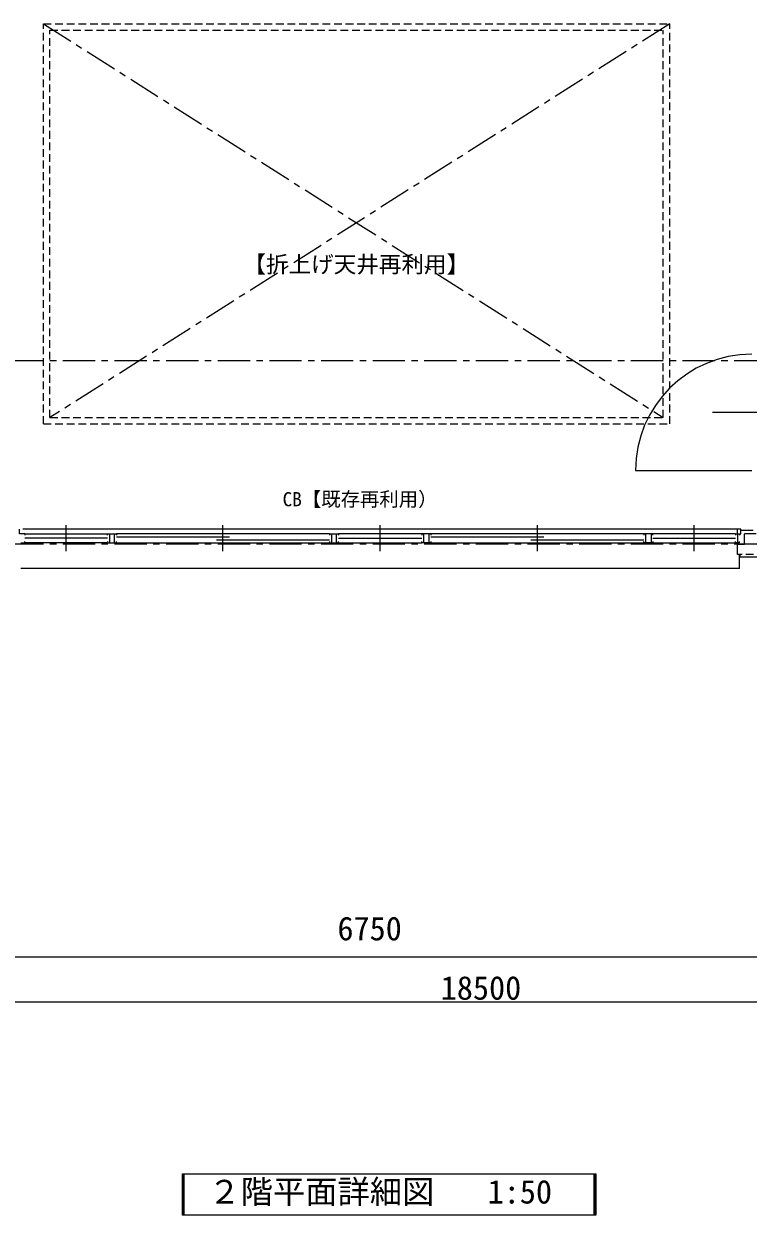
# Model space of a CAD drawing. Units: millimetres at full size, sheet at 1:50; details may follow other scales. Extents: x -19990 to 20111, y -13076 to 12993.
# Drawn here: x -4413 to 1197, y -13076 to -3847 of the extents above; entities that cross this region are included whole.
import ezdxf
from ezdxf.enums import TextEntityAlignment as Align

# ---------------------------------------------------------------- set-up
doc = ezdxf.new("R2010")
doc.units = ezdxf.units.MM
doc.header["$LTSCALE"] = 50
doc.linetypes.add('CHAIN1', pattern=[8, 5, -1, 1, -1])
doc.linetypes.add('DASHED1', pattern=[1.8, 1.2, -0.6])
for name, color, linetype, lineweight in [('1-0_表（線_固定）', 7, 'Continuous', 13), ('1-1_表（文字_固定）', 4, 'Continuous', 9), ('1-2', 3, 'Continuous', 18), ('1-3', 7, 'Continuous', 13), ('1-4', 4, 'Continuous', 9), ('1-6', 7, 'Continuous', 13), ('1-8', 4, 'Continuous', 9)]:
    doc.layers.add(name, color=color, linetype=linetype, lineweight=lineweight)
doc.layers.add('1-5_建具姿図', color=3, linetype='Continuous')
doc.styles.add('ＭＳ ゴシック', font='')
doc.styles.get('ＭＳ ゴシック').set_extended_font_data('MS Gothic')

msp = doc.modelspace()

# ---------------------------------------------------------------- linework, layer by layer
at = {"layer": '1-0_表（線_固定）'}
for p, q in [((-3183.55, -13076.25), (-3183.55, -12756.25)), ((-3179.55, -13076.25), (-3179.55, -12756.25)), ((-3175.55, -13076.25), (-3175.55, -12756.25)), ((-3171.55, -13076.25), (-3171.55, -12756.25)), ((4.45, -13076.25), (4.45, -12756.25)), ((8.45, -13076.25), (8.45, -12756.25)), ((12.45, -13076.25), (12.45, -12756.25)), ((16.45, -13076.25), (-3183.55, -13076.25))]:
    msp.add_line(p, q, dxfattribs=at)
msp.add_lwpolyline([(-3183.55, -12756.25), (16.45, -12756.25), (16.45, -13076.25)], dxfattribs=at)
at = {"layer": '1-1_表（文字_固定）', "color": 134, "linetype": 'CHAIN1', "lineweight": 5}
for p, q in [((-4260.39, -3847.17), (539.61, -6897.17)), ((589.61, -3847.17), (-4210.39, -6897.17))]:
    msp.add_line(p, q, dxfattribs=at)
at = {"layer": '1-1_表（文字_固定）', "linetype": 'CHAIN1'}
for p, q in [((12538.93, -6457.17), (-15767.74, -6457.17)), ((12538.93, -7877.17), (-15767.74, -7877.17))]:
    msp.add_line(p, q, dxfattribs=at)
at = {"layer": '1-2'}
for p, q in [((1234.61, -7772.17), (1139.61, -7772.17)), ((1114.61, -7957.17), (1114.61, -7877.17)), ((1134.61, -7977.17), (1984.61, -7977.17))]:
    msp.add_line(p, q, dxfattribs=at)
msp.add_lwpolyline([(1134.61, -7977.17), (1134.61, -7957.17), (1114.61, -7957.17)], dxfattribs=at)
at = {"layer": '1-3'}
for p, q in [((1169.61, -7877.17), (1169.61, -7797.17)), ((1259.61, -7797.17), (1169.61, -7797.17)), ((1114.61, -7877.17), (1169.61, -7877.17))]:
    msp.add_line(p, q, dxfattribs=at)
at = {"layer": '1-3', "linetype": 'DASHED1'}
msp.add_line((3759.61, -7957.17), (1114.61, -7957.17), dxfattribs=at)
at = {"layer": '1-4'}
for p, q in [((1571.64, -6857.17), (921.64, -6857.17)), ((324.61, -7307.17), (1224.61, -7307.17)), ((-4085.39, -7932.17), (-4085.39, -7732.17)), ((-2870.39, -7932.17), (-2870.39, -7732.17)), ((-1652.89, -7932.17), (-1652.89, -7732.17)), ((-435.39, -7932.17), (-435.39, -7732.17)), ((779.61, -7932.17), (779.61, -7732.17)), ((1114.61, -7762.17), (-4420.39, -7762.17)), ((-4405.39, -7797.17), (-3765.39, -7797.17)), ((-4405.39, -7797.17), (-4405.39, -7807.17)), ((-3765.39, -7832.17), (-4405.39, -7832.17)), ((-3750.39, -7797.17), (-3750.39, -7867.17)), ((-3710.39, -7867.17), (-3710.39, -7797.17)), ((-2045.39, -7797.17), (-3695.39, -7797.17)), ((-3695.39, -7820.5), (-2820.89, -7820.5)), ((-2919.89, -7843.83), (-2045.39, -7843.83)), ((-2045.39, -7797.17), (-2045.39, -7807.17)), ((-2045.39, -7797.17), (-1975.39, -7797.17)), ((-2030.39, -7797.17), (-2030.39, -7867.17)), ((-1990.39, -7867.17), (-1990.39, -7797.17)), ((-1330.39, -7797.17), (-1975.39, -7797.17)), ((-1975.39, -7797.17), (-1975.39, -7807.17)), ((-1975.39, -7832.17), (-1330.39, -7832.17)), ((-1315.39, -7867.17), (-1315.39, -7797.17)), ((-1275.39, -7797.17), (-1275.39, -7867.17)), ((-1260.39, -7797.17), (-1260.39, -7807.17)), ((389.61, -7797.17), (-1260.39, -7797.17)), ((-1260.39, -7820.5), (-385.89, -7820.5)), ((-484.89, -7843.83), (389.61, -7843.83)), ((389.61, -7797.17), (389.61, -7807.17)), ((459.61, -7797.17), (389.61, -7797.17)), ((404.61, -7867.17), (404.61, -7797.17)), ((444.61, -7797.17), (444.61, -7867.17)), ((459.61, -7807.17), (459.61, -7797.17)), ((1099.61, -7797.17), (459.61, -7797.17)), ((459.61, -7832.17), (1099.61, -7832.17)), ((1099.61, -7797.17), (1139.61, -7797.17)), ((1099.61, -7797.17), (1099.61, -7807.17)), ((1139.61, -7762.17), (1114.61, -7762.17)), ((1114.61, -7797.17), (1114.61, -7762.17)), ((1114.61, -7797.17), (1114.61, -7867.17)), ((1129.61, -7797.17), (1129.61, -7807.17)), ((1139.61, -7797.17), (1139.61, -7762.17)), ((-3765.39, -7867.17), (-4405.39, -7867.17)), ((-3765.39, -7857.17), (-3765.39, -7867.17)), ((-3765.39, -7867.17), (-3695.39, -7867.17)), ((-3695.39, -7867.17), (-3695.39, -7857.17)), ((-3695.39, -7867.17), (-2045.39, -7867.17)), ((-1975.39, -7867.17), (-1330.39, -7867.17)), ((-1330.39, -7867.17), (-1330.39, -7857.17)), ((-1260.39, -7867.17), (-1330.39, -7867.17)), ((-1260.39, -7857.17), (-1260.39, -7867.17)), ((-1260.39, -7867.17), (389.61, -7867.17)), ((459.61, -7867.17), (1099.61, -7867.17)), ((1129.61, -7867.17), (1129.61, -7857.17)), ((1129.61, -8067.17), (1129.61, -7957.17)), ((1129.61, -8067.17), (-4435.39, -8067.17))]:
    msp.add_line(p, q, dxfattribs=at)
for points in [[(-4405.39, -7797.17), (-4445.39, -7797.17), (-4445.39, -7762.17)], [(-3765.39, -7807.17), (-3765.39, -7797.17), (-3695.39, -7797.17), (-3695.39, -7807.17)], [(-1260.39, -7797.17), (-1330.39, -7797.17), (-1330.39, -7807.17)], [(-4435.39, -7867.17), (-4405.39, -7867.17), (-4405.39, -7857.17)], [(-2045.39, -7857.17), (-2045.39, -7867.17), (-1975.39, -7867.17), (-1975.39, -7857.17)], [(459.61, -7857.17), (459.61, -7867.17), (389.61, -7867.17), (389.61, -7857.17)], [(1129.61, -7867.17), (1099.61, -7867.17), (1099.61, -7857.17)]]:
    msp.add_lwpolyline(points, dxfattribs=at)
msp.add_arc((1224.61, -7307.17), 900, 90, 180, dxfattribs=at)
at = {"layer": '1-6'}
for p, q in [((1559.61, -11077.17), (-5190.39, -11077.17)), ((8309.61, -11427.17), (-10190.39, -11427.17))]:
    msp.add_line(p, q, dxfattribs=at)
at = {"layer": '1-8', "color": 134, "linetype": 'DASHED1', "lineweight": 5}
for p, q in [((-4260.39, -3847.17), (589.61, -3847.17)), ((-4260.39, -6947.17), (-4260.39, -3847.17)), ((589.61, -6947.17), (589.61, -3847.17)), ((-4210.39, -3897.17), (539.61, -3897.17)), ((-4210.39, -6897.17), (-4210.39, -3897.17)), ((539.61, -6897.17), (539.61, -3897.17)), ((-4210.39, -6897.17), (539.61, -6897.17)), ((-4260.39, -6947.17), (589.61, -6947.17))]:
    msp.add_line(p, q, dxfattribs=at)

# ---------------------------------------------------------------- texts
at = {"layer": '1-0_表（線_固定）', "color": 3, "style": 'ＭＳ ゴシック'}
for s, p in [('２階平面詳細図', (-2983.55, -13041.25)), ('1:50', (-820.71, -13041.25))]:
    msp.add_text(s, height=183.3, dxfattribs=at).set_placement(p, align=Align.BOTTOM_LEFT)
at = {"layer": '1-5_建具姿図', "style": 'ＭＳ ゴシック'}
msp.add_text('【折上げ天井再利用】', height=128.3, dxfattribs=at).set_placement((-2713.11, -5812.71), align=Align.BOTTOM_LEFT)
at = {"layer": '1-5_建具姿図', "color": 7, "style": 'ＭＳ ゴシック'}
msp.add_text('CB【既存再利用）', height=110, dxfattribs=at).set_placement((-2409.01, -7617.63), align=Align.BOTTOM_LEFT)
at = {"layer": '1-6', "color": 3, "style": 'ＭＳ ゴシック'}
for s, p in [('6750', (-1984.14, -11002.17)), ('18500', (-1183.95, -11462.1))]:
    msp.add_text(s, height=183.3, dxfattribs=at).set_placement(p, align=Align.BOTTOM_LEFT)

doc.saveas('drawing.dxf')
